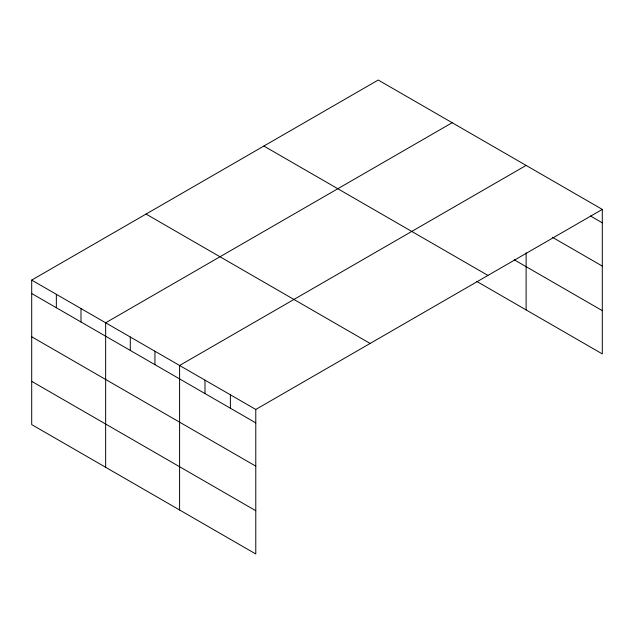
<?xml version="1.0" encoding="UTF-8"?>
<svg xmlns="http://www.w3.org/2000/svg" width="634" height="634" viewBox="0 0 634 634"><rect width="100%" height="100%" fill="white"/><g stroke="black" fill="none" stroke-linecap="round" stroke-linejoin="round"><path stroke-width="0.95" d="M602.3 209.402L378.221 80.027L31.7 280.093L31.7 424.598L255.779 553.973L255.779 409.461L602.3 209.402L602.3 353.907L476.816 281.456M452.169 122.719L105.648 322.785L105.648 467.29M526.117 165.411L179.588 365.477L179.588 509.982M590.452 215.98L602.3 222.827M552.357 237.251L602.3 266.082M514.214 259.797L602.3 310.652M263.871 146.05L487.95 275.418M146.05 214.07L370.129 343.446M31.7 280.093L255.779 409.461M31.7 293.518L255.779 422.886M31.7 336.773L255.779 466.149M31.7 381.343L255.779 510.711M526.117 252.8L526.117 309.923M230.38 394.8L230.38 408.225M204.988 380.138L204.988 393.563M154.942 351.244L154.942 364.669M130.295 337.019L130.295 350.443M80.993 308.552L80.993 321.977M56.347 294.327L56.347 307.752"/></g></svg>
